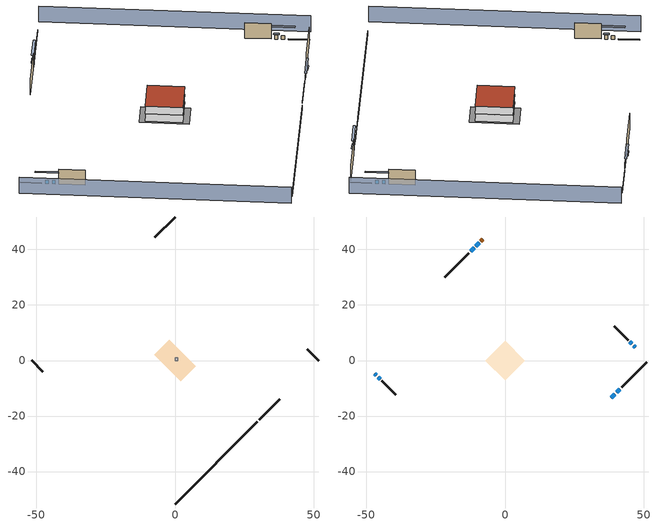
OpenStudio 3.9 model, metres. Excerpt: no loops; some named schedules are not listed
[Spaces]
crawlspace - vented 1
 floor foundation (Slab1 construction): -7.42,2.12 -2.12,7.42 7.42,-2.12 2.12,-7.42 z-0.91
 wall outside (RimJoist1 construction): 30.35,-21.36 37.7,-14.01 z0.3:0.61
 wall outside (RimJoist2 construction): -51.71,0 -47.61,-4.09 z0.3:0.61
 wall outside (RimJoist3 construction): 0,51.71 -7.35,44.36 z0.3:0.61
 wall outside (RimJoist4 construction): 51.71,0 47.61,4.09 z0.3:0.61
 wall foundation (FoundationWall1 construction): 0,-51.71 29.69,-22.02 z-0.91:0.3
central ac and furnace airloop ret air space
 floor adiabatic (AdiabaticConst): 0,0 0,1 1,1 1,0 z0
 wall adiabatic (AdiabaticConst): 0,1 0,0 1,0 1,1 0,1 z0:1
 ceiling adiabatic (AdiabaticConst): 1,0 1,1 0,1 0,0 z1
conditioned space 1
 floor to crawlspace - vented 1 (Floor1 construction): -7.11,0 0,7.11 7.11,0 0,-7.11 z0.3
 floor adiabatic (AdiabaticFloorConstruction): -7.11,0 0,7.11 7.11,0 0,-7.11 z2.74
 wall outside (Wall1 construction): 42.08,-9.63 51.05,-0.66 z0.3:5.18
 wall outside (Wall2 construction): -44.37,-7.34 -39.39,-12.32 z0.3:5.18
 wall outside (Wall3 construction): -13.07,38.64 -21.77,29.94 z0.3:5.18
 wall outside (Wall4 construction): 44.37,7.34 39.39,12.32 z0.3:5.18
 wall outside (AdiabaticWallConstruction): 38.35,-13.36 39.56,-12.15 / 40.22,-11.49 41.43,-10.28 / -11.15,40.55 -12.41,39.3 z0.3:1.46; -46.96,-4.75 -46.32,-5.39 / -45.67,-6.04 -45.03,-6.68 / 46.96,4.75 46.32,5.39 / 45.67,6.04 45.03,6.68 z0.3:1.53; -9.31,42.4 -10.5,41.21 z0.3:1.43
 wall outside (AdiabaticWallConstruction 1): -8.01,43.7 -8.65,43.06 z0.3:2.34
 window (WindowConstruction): 38.35,-13.36 39.56,-12.15 z0.3:1.46
 window (WindowConstruction 1): 40.22,-11.49 41.43,-10.28 z0.3:1.46
 window (WindowConstruction 2): -46.96,-4.75 -46.32,-5.39 z0.3:1.52
 window (WindowConstruction 3): -45.66,-6.04 -45.03,-6.68 z0.3:1.52
 window (WindowConstruction 4): -9.31,42.4 -10.5,41.21 z0.3:1.43
 window (WindowConstruction 5): -11.15,40.55 -12.41,39.3 z0.3:1.46
 window (WindowConstruction 6): 46.96,4.75 46.32,5.39 z0.3:1.52
 window (WindowConstruction 7): 45.66,6.04 45.03,6.68 z0.3:1.52
 door (Door): -8.01,43.7 -8.65,43.06 z0.3:2.34
 ceiling adiabatic (AdiabaticFloorConstruction): 0,-7.11 7.11,0 0,7.11 -7.11,0 z2.74
 roof outside (Roof1 construction): 0,7.11 -7.11,0 0,-7.11 7.11,0 z5.18
shading: 54.94,3.23 3.23,54.94 / -54.94,-3.23 -3.23,-54.94 z0:5.18; 41.5,-10.21 36.41,-15.3 36.84,-15.73 41.93,-10.64 z4.21; 41.64,-10.07 40,-11.71 40.43,-12.14 42.07,-10.5 z1.77; -44.38,-7.33 -48.9,-2.81 -49.33,-3.24 -44.81,-7.76 z4.27; -44.81,-6.9 -45.88,-5.83 -46.31,-6.26 -45.24,-7.33 z1.83; -12.44,39.27 -7.37,44.34 -7.8,44.77 -12.87,39.7 z4.18; -12.62,39.09 -10.94,40.77 -11.37,41.2 -13.05,39.52 z1.77; 44.38,7.33 48.9,2.81 49.33,3.24 44.81,7.76 z4.27; 44.81,6.9 45.88,5.83 46.31,6.26 45.24,7.33 z1.83
[Site]
Portland Intl Arpt_OR: Latitude {deg}=45.59; Longitude {deg}=-122.6; Time Zone {hr}=-8; Elevation {m}=33; Terrain=Suburbs; Keep Site Location Information=Yes
[Site:GroundTemperature:Shallow]
10.2558, 8.96328, 8.85977, 9.47314, 11.9355, 14.3863, 16.5111, 17.8571, 17.9714, 16.8767, 14.8061, 12.4304
[Site:WaterMainsTemperature]
Calculation Method=Schedule; Temperature Schedule=mains temperature schedule
[Building]
Building 1
[Material] Roughness=Rough
Name | Thickness {m} | Conductivity {W/m-K} | Density {kg/m3} | Specific Heat {J/kg-K} | Thermal Absorptance | Solar Absorptance | Visible Absorptance
asphalt or fiberglass shingles | 0.00635 | 0.162714 | 1121.4 | 1465.45 | 0.9 | 0.85 | 0.85
roof rigid ins | 0.103632 | 0.029427 | 32.04 | 1214.23 | 0.9 | 0.7 | 0.7
osb sheathing 0.75 in. | 0.01905 | 0.115458 | 512.64 | 1214.23 | 0.9 | 0.7 | 0.7
roof stud and cavity | 0.2032 | 0.161866 | 78.34581 | 1123.46 | 0.9 | 0.7 | 0.7
gypsum board | 0.0127 | 0.160291 | 801 | 837.4 | 0.9 | 0.6 | 0.6
wood siding | 0.0254 | 0.102417 | 544.68 | 1172.36 | 0.9 | 0.85 | 0.85
osb sheathing 0.5 in. | 0.0127 | 0.115458 | 512.64 | 1214.23 | 0.9 | 0.7 | 0.7
wall stud and cavity | 0.1397 | 0.550994 | 139.0536 | 1170.24 | 0.9 | 0.7 | 0.7
rim joist stud and cavity | 0.0508 | 0.178688 | 50.32683 | 1063.81 | 0.9 | 0.6 | 0.6
floor stud and cavity | 0.1397 | 0.923637 | 92.3553 | 1139.71 | 0.9 | 0.7 | 0.7
floor covering | 0.0127 | 0.0433444 | 54.468 | 1339.84 | 0.9 | 0.6 | 0.6
concrete 8.0 in. | 0.2032 | 1.803125 | 2242.8 | 837.4 | 0.9 | 0.7 | 0.7
soil 0.5 in. | 0.0127 | 2.9427 | 1842.3 | 418.7 | 0.9 | 0.7 | 0.7
wood siding 1; wood siding 2 | 0.0254 | 0.102417 | 544.68 | 1172.36
wall rigid ins; floor rigid ins | 0.512978 | 0.029427 | 32.04 | 1214.23 | 0.9 | 0.7 | 0.7
wall stud and cavity 1 | 0.0889 | 0.380278 | 52.3479 | 1209.89 | 0.9 | 0.7 | 0.7
door material | 0.04445 | 0.0612267 | 512.64 | 1214.23 | 0.9 | 0.7 | 0.7
floor stud and cavity 1 | 0.1397 | 1.75129 | 37.0049 | 1207.88 | 0.9 | 0.7 | 0.7
wall stud and cavity 2 | 0.0889 | 0.391764 | 83.0341 | 1211.67 | 0.9 | 0.7 | 0.7
furniture material conditioned space 1 | 0.1524 | 0.115458 | 640.8 | 1214.23 | 0.9 | 0.6 | 0.6
[Construction]
Roof1 construction: asphalt or fiberglass shingles, roof rigid ins, osb sheathing 0.75 in., roof stud and cavity, gypsum board
Wall1 construction; Wall2 construction; Wall3 construction; Wall4 construction: wood siding, osb sheathing 0.5 in., wall stud and cavity, gypsum board
RimJoist1 construction; RimJoist2 construction; RimJoist3 construction; RimJoist4 construction: wood siding, rim joist stud and cavity
Floor1 construction: floor stud and cavity, osb sheathing 0.75 in., floor covering
FoundationWall1 construction: concrete 8.0 in.
Slab1 construction: soil 0.5 in.
WindowConstruction; WindowConstruction 1; WindowConstruction 2; WindowConstruction 3; WindowConstruction 4; WindowConstruction 5; WindowConstruction 6; WindowConstruction 7: WindowMaterial
AdiabaticWallConstruction: wood siding 1, wall rigid ins, wall stud and cavity 1, gypsum board
Door: door material
AdiabaticWallConstruction 1: wood siding 2, wall rigid ins, wall stud and cavity 1, gypsum board
AdiabaticFloorConstruction: floor stud and cavity 1, floor rigid ins, osb sheathing 0.75 in., floor covering
PartitionWallConstruction: gypsum board, wall stud and cavity 2, gypsum board
furniture construction conditioned space 1: furniture material conditioned space 1
AdiabaticConst: Adiabatic
[WindowMaterial:SimpleGlazingSystem]
WindowMaterial: U-Factor {W/m2-K}=6.58648; Solar Heat Gain Coefficient=0.76
[Material:NoMass]
Adiabatic: Roughness=Rough; Thermal Resistance {m2-K/W}=176.1
[ThermalZone] Multiplier=1; Use Ideal Air Loads=No
Name | Volume {m3} | Thermostat
conditioned space | 493.619 | conditioned space temperature setpoint
crawlspace - vented | 123.405
central ac and furnace airloop ret air zone | 1
[Sizing:Zone] Zone Cooling Design Supply Air Temperature Input Method=SupplyAirTemperature; Zone Cooling Design Supply Air Temperature {C}=14; Zone Cooling Design Supply Air Temperature Difference {deltaC}=11.11; Zone Heating Design Supply Air Temperature Input Method=SupplyAirTemperature; Zone Heating Design Supply Air Temperature {C}=40; Zone Heating Design Supply Air Temperature Difference {deltaC}=11.11; Zone Cooling Design Supply Air Humidity Ratio {kg-H2O/kg-air}=0.0085; Zone Heating Design Supply Air Humidity Ratio {kg-H2O/kg-air}=0.008; Cooling Design Air Flow Method=DesignDay; Heating Design Air Flow Method=DesignDay; Account for Dedicated Outdoor Air System=No; Dedicated Outdoor Air System Control Strategy=NeutralSupplyAir; Dedicated Outdoor Air Low Setpoint Temperature for Design {C}=autosize; Dedicated Outdoor Air High Setpoint Temperature for Design {C}=autosize; Zone Load Sizing Method=Sensible Load Only No Latent Load; Zone Latent Cooling Design Supply Air Humidity Ratio Input Method=HumidityRatioDifference; Zone Cooling Design Supply Air Humidity Ratio Difference {kgWater/kgDryAir}=0.005; Zone Latent Heating Design Supply Air Humidity Ratio Input Method=HumidityRatioDifference; Zone Humidification Design Supply Air Humidity Ratio Difference {kgWater/kgDryAir}=0.005; Sizing Option=Coincident
crawlspace - vented; central ac and furnace airloop ret air zone
[Space]
Name | Thermal Zone | Volume {m3}
conditioned space 1 | conditioned space | 493.619
crawlspace - vented 1 | crawlspace - vented | 123.405
central ac and furnace airloop ret air space | central ac and furnace airloop ret air zone
[ThermostatSetpoint:DualSetpoint]
conditioned space temperature setpoint: Heating Setpoint Temperature Schedule=heating setpoint; Cooling Setpoint Temperature Schedule=cooling setpoint; Temperature Difference Between Cutout And Setpoint {deltaC}=0
[Foundation:Kiva]
Foundation Kiva 1: Initial Indoor Air Temperature {C}=8.52769; Wall Height Above Grade {m}=0.3048; Wall Depth Below Slab {m}=0.2032
[Foundation:Kiva:Settings]
Soil Conductivity {W/m-K}=2.9427; Soil Density {kg/m3}=1842.3; Soil Specific Heat {J/kg-K}=418.7; Ground Solar Absorptivity=0.9; Ground Thermal Absorptivity=0.9; Ground Surface Roughness {m}=0.03; Far-Field Width {m}=40; Deep-Ground Boundary Condition=ZeroFlux; Deep-Ground Depth {m}=40; Minimum Cell Dimension {m}=0.2; Maximum Cell Growth Coefficient=3; Simulation Timestep=Timestep
[SurfaceProperty:ExposedFoundationPerimeter]
Slab1: Exposed Perimeter Calculation Method=TotalExposedPerimeter; Total Exposed Perimeter {m}=41.9862
[SurfaceProperty:IncidentSolarMultiplier] Incident Solar Multiplier=1; Incident Solar Multiplier Schedule=trans schedule winter=0.85 summer=0.7
Window1; Window2; Window3; Window4; Window5; Window6; Window7; Window8
[InternalMass:Definition] Design Level Calculation Method=SurfaceArea
Name | Construction | Surface Area {m2}
partition wall mass | PartitionWallConstruction | 202.436
furniture mass conditioned space 1 | furniture construction conditioned space 1 | 80.97429
[InternalMass] Space or SpaceType=conditioned space 1; Multiplier=1
Name | Internal Mass Definition
partition wall mass | partition wall mass
furniture mass conditioned space 1 | furniture mass conditioned space 1
[Fan:SystemModel]
central ac and furnace supply fan: Availability Schedule=Always On Discrete; Design Maximum Air Flow Rate {m3/s}=0.805614; Speed Control Method=Discrete; Electric Power Minimum Flow Rate Fraction=0.2; Design Pressure Rise {Pa}=500; Motor Efficiency=1; Motor In Air Stream Fraction=1; Design Electric Power Consumption {W}=autosize; Design Power Sizing Method=PowerPerFlow; Electric Power Per Unit Flow Rate {W/(m3/s)}=1059.44; Electric Power Per Unit Flow Rate Per Unit Pressure {W-s/m3-Pa}=1.66667; Fan Total Efficiency=0.7; Motor Loss Radiative Fraction=0; Speed Flow Fraction 1=0.93263; Speed Electric Power Fraction 1=0.8112; Speed Flow Fraction 2=1; Speed Electric Power Fraction 2=1
[EnergyManagementSystem:Sensor]
Name | Output Variable or Output Meter Index Key | Output Variable or Output Meter
central_ac_and_furnace_supply_fan_s; central_ac_and_furnace_supply_fan_s_1 | central ac and furnace supply fan | Fan Electricity Energy
water_heater_T_set | water heater setpoint | Schedule Value
out_pb_s |  | Site Outdoor Air Barometric Pressure
out_wt_s |  | Site Outdoor Air Humidity Ratio
site_vw_s |  | Site Wind Speed
cool_season | cooling season schedule | Schedule Value
central_ac_and_furnace_airloop_Fan_RTF_s | central ac and furnace supply fan | Fan Runtime Fraction Speed 1
central_ac_and_furnace_airloop_Fan_RTF_s_1 | central ac and furnace supply fan | Fan Runtime Fraction Speed 2
central_ac_and_furnace_airloop_AH_MFR_s | Node 5 | System Node Mass Flow Rate
central_ac_and_furnace_airloop_AH_VFR_s | Node 5 | System Node Current Density Volume Flow Rate
central_ac_and_furnace_airloop_AH_Tout_s | Node 5 | System Node Temperature
central_ac_and_furnace_airloop_AH_Wout_s | Node 5 | System Node Humidity Ratio
central_ac_and_furnace_airloop_RA_T_s | Node 8 | System Node Temperature
central_ac_and_furnace_airloop_Ra_W_s | Node 8 | System Node Humidity Ratio
central_ac_and_furnace_airloop_0_DZ_T_s | crawlspace - vented | Zone Air Temperature
central_ac_and_furnace_airloop_0_DZ_W_s | crawlspace - vented | Zone Mean Air Humidity Ratio
natural_vent_s | natural vent schedule | Schedule Value
htg_sp_s | heating setpoint | Schedule Value
clg_sp_s | cooling setpoint | Schedule Value
mech_vent_range_fan_0_sch_s | mech vent range fan 0 schedule | Schedule Value
mech_vent_bath_fan_0_sch_s | mech vent bath fan 0 schedule | Schedule Value
clothes_dryer_exhaust_0_sch_s | clothes_dryer | Schedule Value
htg_load_cond |  | Heating:EnergyTransfer:Zone:CONDITIONED SPACE
clg_load_cond |  | Cooling:EnergyTransfer:Zone:CONDITIONED SPACE
htg_load_duct |  | Heating:EnergyTransfer:Zone:CENTRAL AC AND FURNACE AIRLOOP RET AIR ZONE
clg_load_duct |  | Cooling:EnergyTransfer:Zone:CENTRAL AC AND FURNACE AIRLOOP RET AIR ZONE
s_conv | Floor1 | Surface Inside Face Convection Heat Gain Energy
s_ig | Floor1 | Surface Inside Face Internal Gains Radiation Heat Gain Energy
s_sol | Floor1 | Surface Inside Face Solar Radiation Heat Gain Energy
s_lgt | Floor1 | Surface Inside Face Lights Radiation Heat Gain Energy
s_surf | Floor1 | Surface Inside Face Net Surface Thermal Radiation Heat Gain Energy
s_conv_1 | inferred conditioned ceiling | Surface Inside Face Convection Heat Gain Energy
s_ig_1 | inferred conditioned ceiling | Surface Inside Face Internal Gains Radiation Heat Gain Energy
s_sol_1 | inferred conditioned ceiling | Surface Inside Face Solar Radiation Heat Gain Energy
s_lgt_1 | inferred conditioned ceiling | Surface Inside Face Lights Radiation Heat Gain Energy
s_surf_1 | inferred conditioned ceiling | Surface Inside Face Net Surface Thermal Radiation Heat Gain Energy
s_conv_2 | inferred conditioned floor | Surface Inside Face Convection Heat Gain Energy
s_ig_2 | inferred conditioned floor | Surface Inside Face Internal Gains Radiation Heat Gain Energy
s_sol_2 | inferred conditioned floor | Surface Inside Face Solar Radiation Heat Gain Energy
s_lgt_2 | inferred conditioned floor | Surface Inside Face Lights Radiation Heat Gain Energy
s_surf_2 | inferred conditioned floor | Surface Inside Face Net Surface Thermal Radiation Heat Gain Energy
s_conv_3 | Roof1 | Surface Inside Face Convection Heat Gain Energy
s_ig_3 | Roof1 | Surface Inside Face Internal Gains Radiation Heat Gain Energy
s_sol_3 | Roof1 | Surface Inside Face Solar Radiation Heat Gain Energy
s_lgt_3 | Roof1 | Surface Inside Face Lights Radiation Heat Gain Energy
s_surf_3 | Roof1 | Surface Inside Face Net Surface Thermal Radiation Heat Gain Energy
ss_sol | Door1 | Surface Inside Face Solar Radiation Heat Gain Energy
ss_lgt | Door1 | Surface Inside Face Lights Radiation Heat Gain Energy
ss_conv | Door1 | Surface Inside Face Convection Heat Gain Energy
ss_ig | Door1 | Surface Inside Face Internal Gains Radiation Heat Gain Energy
ss_surf | Door1 | Surface Inside Face Net Surface Thermal Radiation Heat Gain Energy
ss_conv_1 | Window1 | Surface Inside Face Convection Heat Gain Energy
ss_ig_1 | Window1 | Surface Inside Face Internal Gains Radiation Heat Gain Energy
ss_surf_1 | Window1 | Surface Inside Face Net Surface Thermal Radiation Heat Gain Energy
ss_trans_in | Window1 | Surface Window Transmitted Solar Radiation Rate
ss_back_out | Window1 | Surface Window Shortwave from Zone Back Out Window Heat Transfer Rate
ss_trans_out | Window1 | Surface Inside Face Initial Transmitted Diffuse Transmitted Out Window Solar Radiation Rate
ss_conv_2 | Window2 | Surface Inside Face Convection Heat Gain Energy
ss_ig_2 | Window2 | Surface Inside Face Internal Gains Radiation Heat Gain Energy
ss_surf_2 | Window2 | Surface Inside Face Net Surface Thermal Radiation Heat Gain Energy
ss_trans_in_1 | Window2 | Surface Window Transmitted Solar Radiation Rate
ss_back_out_1 | Window2 | Surface Window Shortwave from Zone Back Out Window Heat Transfer Rate
ss_trans_out_1 | Window2 | Surface Inside Face Initial Transmitted Diffuse Transmitted Out Window Solar Radiation Rate
ss_conv_3 | Window3 | Surface Inside Face Convection Heat Gain Energy
ss_ig_3 | Window3 | Surface Inside Face Internal Gains Radiation Heat Gain Energy
ss_surf_3 | Window3 | Surface Inside Face Net Surface Thermal Radiation Heat Gain Energy
ss_trans_in_2 | Window3 | Surface Window Transmitted Solar Radiation Rate
ss_back_out_2 | Window3 | Surface Window Shortwave from Zone Back Out Window Heat Transfer Rate
ss_trans_out_2 | Window3 | Surface Inside Face Initial Transmitted Diffuse Transmitted Out Window Solar Radiation Rate
ss_conv_4 | Window4 | Surface Inside Face Convection Heat Gain Energy
ss_ig_4 | Window4 | Surface Inside Face Internal Gains Radiation Heat Gain Energy
ss_surf_4 | Window4 | Surface Inside Face Net Surface Thermal Radiation Heat Gain Energy
ss_trans_in_3 | Window4 | Surface Window Transmitted Solar Radiation Rate
ss_back_out_3 | Window4 | Surface Window Shortwave from Zone Back Out Window Heat Transfer Rate
ss_trans_out_3 | Window4 | Surface Inside Face Initial Transmitted Diffuse Transmitted Out Window Solar Radiation Rate
ss_conv_5 | Window5 | Surface Inside Face Convection Heat Gain Energy
ss_ig_5 | Window5 | Surface Inside Face Internal Gains Radiation Heat Gain Energy
ss_surf_5 | Window5 | Surface Inside Face Net Surface Thermal Radiation Heat Gain Energy
ss_trans_in_4 | Window5 | Surface Window Transmitted Solar Radiation Rate
ss_back_out_4 | Window5 | Surface Window Shortwave from Zone Back Out Window Heat Transfer Rate
ss_trans_out_4 | Window5 | Surface Inside Face Initial Transmitted Diffuse Transmitted Out Window Solar Radiation Rate
ss_conv_6 | Window6 | Surface Inside Face Convection Heat Gain Energy
ss_ig_6 | Window6 | Surface Inside Face Internal Gains Radiation Heat Gain Energy
ss_surf_6 | Window6 | Surface Inside Face Net Surface Thermal Radiation Heat Gain Energy
ss_trans_in_5 | Window6 | Surface Window Transmitted Solar Radiation Rate
ss_back_out_5 | Window6 | Surface Window Shortwave from Zone Back Out Window Heat Transfer Rate
ss_trans_out_5 | Window6 | Surface Inside Face Initial Transmitted Diffuse Transmitted Out Window Solar Radiation Rate
ss_conv_7 | Window7 | Surface Inside Face Convection Heat Gain Energy
ss_ig_7 | Window7 | Surface Inside Face Internal Gains Radiation Heat Gain Energy
ss_surf_7 | Window7 | Surface Inside Face Net Surface Thermal Radiation Heat Gain Energy
ss_trans_in_6 | Window7 | Surface Window Transmitted Solar Radiation Rate
ss_back_out_6 | Window7 | Surface Window Shortwave from Zone Back Out Window Heat Transfer Rate
ss_trans_out_6 | Window7 | Surface Inside Face Initial Transmitted Diffuse Transmitted Out Window Solar Radiation Rate
ss_conv_8 | Window8 | Surface Inside Face Convection Heat Gain Energy
ss_ig_8 | Window8 | Surface Inside Face Internal Gains Radiation Heat Gain Energy
ss_surf_8 | Window8 | Surface Inside Face Net Surface Thermal Radiation Heat Gain Energy
ss_trans_in_7 | Window8 | Surface Window Transmitted Solar Radiation Rate
ss_back_out_7 | Window8 | Surface Window Shortwave from Zone Back Out Window Heat Transfer Rate
ss_trans_out_7 | Window8 | Surface Inside Face Initial Transmitted Diffuse Transmitted Out Window Solar Radiation Rate
[ElectricEquipment:Definition] Design Level Calculation Method=EquipmentLevel
Name | Design Level {W} | Fraction Latent | Fraction Radiant | Fraction Lost
ceiling fan | 17.4149 | 0 | 0.558 | 0
clothes washer | 425.528 | 0.03 | 0.162 | 0.7
clothes dryer | 8032.58 | 0.015 | 0.081 | 0.85
dishwasher | 1035.37 | 0.3 | 0.18 | 0.4
fridge | 43.7215 | 0 | 0.6 | 0
cooking range | 1136.99 | 0.08 | 0.432 | 0.2
misc tv | 549.339 | 0 | 0.6 | 0
misc plug loads | 436.123 | 0.021 | 0.558 | 0.049
whole house fan; mech vent house fan | 0 | 0 | 0 | 1
mech vent house fan cfis | 0 | 0 | 0 | 0
mech vent range fan 0; mech vent bath fan 0 | 30 | 0 | 0 | 1
[ElectricEquipment] Space or SpaceType=conditioned space 1
Name | Electric Equipment Definition | Schedule
ceiling fan | ceiling fan | ceiling_fan
clothes washer | clothes washer | clothes_washer
clothes dryer | clothes dryer | clothes_dryer
dishwasher | dishwasher | dishwasher
fridge | fridge | fridge schedule
cooking range | cooking range | cooking_range
misc tv | misc tv | plug_loads_tv
misc plug loads | misc plug loads | plug_loads_other
whole house fan | whole house fan | Always On Discrete
mech vent house fan | mech vent house fan | mech vent house fan schedule
mech vent house fan cfis | mech vent house fan cfis | mech vent house fan cfis schedule
mech vent range fan 0 | mech vent range fan 0 | mech vent range fan 0 schedule
mech vent bath fan 0 | mech vent bath fan 0 | mech vent bath fan 0 schedule
[OtherEquipment:Definition] Design Level Calculation Method=EquipmentLevel
Name | Design Level {W} | Fraction Latent | Fraction Radiant | Fraction Lost
water heater sens; central ac and furnace airloop_0 SupSensLkToCond; central ac and furnace airloop_0 SupCondToLv; central ac and furnace airloop_0 RetCondToRP; central ac and furnace airloop_0 RetSensLkToRP; central ac and furnace airloop_0 SupCondToDZ; central ac and furnace airloop_0 RetCondToDZ; central ac and furnace airloop_0 SupSensLkToDZ; mech vent house fan sensible load | 0 | 0 | 0 | 0
water heater lat; central ac and furnace airloop_0 SupLatLkToCond; central ac and furnace airloop_0 RetLatLkToRP; central ac and furnace airloop_0 SupLatLkToDZ; mech vent house fan latent load | 0 | 1 | 0 | 0
water heater energy adjustment1 | 0.01 | 0 | 0 | 1
clothes dryer 2 | 0 | 0.015 | 0.081 | 0.85
cooking range 2 | 0 | 0.08 | 0.432 | 0.2
general water use sensible | -79.8895 | 0 | 0.6 | 0
general water use latent | 81.0615 | 1 | 0 | 0
[OtherEquipment]
Name | Other Equipment Definition | Space or SpaceType | Schedule | Fuel Type
water heater sens | water heater sens | conditioned space 1 | Always On Discrete
water heater lat | water heater lat | conditioned space 1 | Always On Discrete
water heater energy adjustment1 | water heater energy adjustment1 | conditioned space 1 | Always On Discrete | Electricity
clothes dryer 1 | clothes dryer 2 | conditioned space 1 | clothes_dryer | Electricity
cooking range 1 | cooking range 2 | conditioned space 1 | cooking_range | Electricity
general water use sensible | general water use sensible | conditioned space 1 | general water use schedule
general water use latent | general water use latent | conditioned space 1 | general water use schedule
central ac and furnace airloop_0 SupSensLkToCond | central ac and furnace airloop_0 SupSensLkToCond | conditioned space 1 | Always On Discrete
central ac and furnace airloop_0 SupLatLkToCond | central ac and furnace airloop_0 SupLatLkToCond | conditioned space 1 | Always On Discrete
central ac and furnace airloop_0 SupCondToLv | central ac and furnace airloop_0 SupCondToLv | conditioned space 1 | Always On Discrete
central ac and furnace airloop_0 RetCondToRP | central ac and furnace airloop_0 RetCondToRP | central ac and furnace airloop ret air space | Always On Discrete
central ac and furnace airloop_0 RetSensLkToRP | central ac and furnace airloop_0 RetSensLkToRP | central ac and furnace airloop ret air space | Always On Discrete
central ac and furnace airloop_0 RetLatLkToRP | central ac and furnace airloop_0 RetLatLkToRP | central ac and furnace airloop ret air space | Always On Discrete
central ac and furnace airloop_0 SupCondToDZ | central ac and furnace airloop_0 SupCondToDZ | crawlspace - vented 1 | Always On Discrete
central ac and furnace airloop_0 RetCondToDZ | central ac and furnace airloop_0 RetCondToDZ | crawlspace - vented 1 | Always On Discrete
central ac and furnace airloop_0 SupSensLkToDZ | central ac and furnace airloop_0 SupSensLkToDZ | crawlspace - vented 1 | Always On Discrete
central ac and furnace airloop_0 SupLatLkToDZ | central ac and furnace airloop_0 SupLatLkToDZ | crawlspace - vented 1 | Always On Discrete
mech vent house fan sensible load | mech vent house fan sensible load | conditioned space 1 | Always On Discrete
mech vent house fan latent load | mech vent house fan latent load | conditioned space 1 | Always On Discrete
[WaterUse:Equipment:Definition]
Name | Peak Flow Rate {m3/s}
clothes washer | 1.12542e-05
dishwasher | 6.03063e-06
[Lights:Definition]
interior lighting: Design Level Calculation Method=LightingLevel; Lighting Level {W}=404.782; Fraction Radiant=0.6; Fraction Visible=0.2; Return Air Fraction=0
[Lights]
interior lighting: Lights Definition=interior lighting; Space or SpaceType=conditioned space 1; Schedule=lighting_interior; Fraction Replaceable=1
[Exterior:Lights:Definition]
exterior lighting: Design Level {W}=12.0218
[Exterior:Lights]
exterior lighting: Exterior Lights Definition=exterior lighting; Schedule=exterior lighting schedule
[People:Definition]
occupants: Number of People Calculation Method=People; Number of People {people}=4; Fraction Radiant=0.314171; Sensible Heat Fraction=0.56303; Carbon Dioxide Generation Rate {m3/s-W}=0; Enable ASHRAE 55 Comfort Warnings=No; Mean Radiant Temperature Calculation Type=EnclosureAveraged
[People]
occupants: People Definition=occupants; Space or SpaceType=conditioned space 1; Number of People Schedule=occupants; Activity Level Schedule=occupants activity schedule; Multiplier=1
[ZoneMixing] Schedule=Always On Continuous; Design Flow Rate Calculation Method=Flow/Zone; Design Flow Rate {m3/s}=0
Name | Zone or Space | Source Zone or Space
central ac and furnace airloop_0 ZoneMixDZToCond mix | conditioned space | crawlspace - vented
central ac and furnace airloop_0 ZoneMixCondToDZ mix | crawlspace - vented | conditioned space
[SpaceInfiltration:DesignFlowRate] Schedule=Always On Discrete
Name | Space or SpaceType | Design Flow Rate Calculation Method | Design Flow Rate {m3/s} | Air Changes per Hour {1/hr} | Constant Term Coefficient | Temperature Term Coefficient | Velocity Term Coefficient | Velocity Squared Term Coefficient
natural vent flow; whole house fan flow; infil flow | conditioned space 1 | Flow/Space | 0
infil crawlspace - vented 1 | crawlspace - vented 1 | AirChanges/Hour |  | 2.6013 | 1 | 0 | 0 | 0
crawlspace_vented 1 duct leakage imbalance infil flow | crawlspace - vented 1 | Flow/Space | 0
